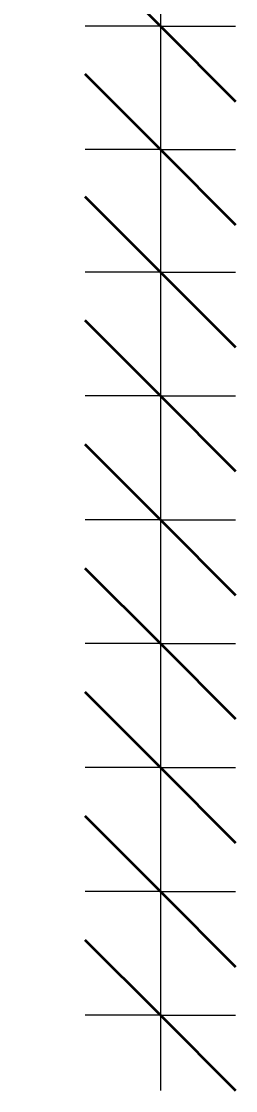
# Model space of a CAD drawing. Header units: millimetres. Extents: x -31655 to -5862, y 2843 to 78926.
# Drawn here: x -23199 to -23028, y 3252 to 4104 of the extents above; entities that cross this region are included whole.
import ezdxf

# ---------------------------------------------------------------- set-up
doc = ezdxf.new("R2010")
doc.units = ezdxf.units.MM
doc.layers.add('A-ANNO-DIMS', color=211, linetype='Continuous', lineweight=9)
doc.layers.add('A-ANNO-DIMS-40', color=211, linetype='Continuous', lineweight=9)
doc.styles.add('Arial', font='arial.ttf', dxfattribs={"height": 80})
doc.dimstyles.new('Arc_Length_-_2_5mm_Arial_1', dxfattribs={"dimscale": 304.8, "dimtxt": 100.546939, "dimasz": 0.393701, "dimexe": 0.19685, "dimexo": 0.0625, "dimgap": 0.229659, "dimtad": 1, "dimdec": 4, "dimzin": 0, "dimdsep": 46, "dimtxsty": 'Arial', "dimblk1": 'OBLIQUE', "dimblk2": 'OBLIQUE', "dimsah": 1, "dimcen": 0.09, "dimdle": 0.19685, "dimazin": 0, "dimtfac": 1, "dimtdec": 4, "dimtix": 1, "dimtmove": 0, "dimatfit": 3, "dimfxl": 0.19685, "dimfxlon": 1, "dimtvp": 1, "dimtolj": 1, "dimtzin": 0, "dimarcsym": 2})

# ---------------------------------------------------------------- blocks, each defined once
blk = doc.blocks.new('DIMBLOCK142-Elevation Right')
at = {"layer": 'A-ANNO-DIMS-40', "lineweight": 35}
for p, q in [((-23087.73, 4198.39), (-23147.73, 4258.39)), ((-23087.73, 4198.39), (-23027.73, 4138.39)), ((-23087.73, 4100.06), (-23147.73, 4160.06)), ((-23087.73, 4100.06), (-23027.73, 4040.06))]:
    blk.add_line(p, q, dxfattribs=at)
at = {"layer": 'A-ANNO-DIMS-40'}
for p, q in [((-23087.73, 4198.39), (-23147.73, 4198.39)), ((-23087.73, 4198.39), (-23087.73, 4100.06)), ((-23087.73, 4198.39), (-23027.73, 4198.39)), ((-23087.73, 4100.06), (-23147.73, 4100.06)), ((-23087.73, 4100.06), (-23027.73, 4100.06))]:
    blk.add_line(p, q, dxfattribs=at)
blk = doc.blocks.new('_Oblique')
at = {"color": 0, "linetype": 'ByBlock', "lineweight": -2}
blk.add_line((-0.5, -0.5), (0.5, 0.5), dxfattribs=at)
blk = doc.blocks.new('DIMBLOCK143-Elevation Right')
at = {"layer": 'A-ANNO-DIMS-40', "lineweight": 35}
for p, q in [((-23087.73, 4100.06), (-23147.73, 4160.06)), ((-23087.73, 4100.06), (-23027.73, 4040.06)), ((-23087.73, 4001.73), (-23147.73, 4061.73)), ((-23087.73, 4001.73), (-23027.73, 3941.73))]:
    blk.add_line(p, q, dxfattribs=at)
at = {"layer": 'A-ANNO-DIMS-40'}
for p, q in [((-23087.73, 4100.06), (-23147.73, 4100.06)), ((-23087.73, 4100.06), (-23087.73, 4001.73)), ((-23087.73, 4100.06), (-23027.73, 4100.06)), ((-23087.73, 4001.73), (-23147.73, 4001.73)), ((-23087.73, 4001.73), (-23027.73, 4001.73))]:
    blk.add_line(p, q, dxfattribs=at)
blk = doc.blocks.new('DIMBLOCK144-Elevation Right')
at = {"layer": 'A-ANNO-DIMS-40', "lineweight": 35}
for p, q in [((-23087.73, 4001.73), (-23147.73, 4061.73)), ((-23087.73, 4001.73), (-23027.73, 3941.73)), ((-23087.73, 3904.08), (-23147.73, 3964.08)), ((-23087.73, 3904.08), (-23027.73, 3844.08))]:
    blk.add_line(p, q, dxfattribs=at)
at = {"layer": 'A-ANNO-DIMS-40'}
for p, q in [((-23087.73, 4001.73), (-23147.73, 4001.73)), ((-23087.73, 4001.73), (-23087.73, 3904.08)), ((-23087.73, 4001.73), (-23027.73, 4001.73)), ((-23087.73, 3904.08), (-23147.73, 3904.08)), ((-23087.73, 3904.08), (-23027.73, 3904.08))]:
    blk.add_line(p, q, dxfattribs=at)
blk = doc.blocks.new('DIMBLOCK145-Elevation Right')
at = {"layer": 'A-ANNO-DIMS-40', "lineweight": 35}
for p, q in [((-23087.73, 3904.08), (-23147.73, 3964.08)), ((-23087.73, 3904.08), (-23027.73, 3844.08)), ((-23087.73, 3805.36), (-23147.73, 3865.36)), ((-23087.73, 3805.36), (-23027.73, 3745.36))]:
    blk.add_line(p, q, dxfattribs=at)
at = {"layer": 'A-ANNO-DIMS-40'}
for p, q in [((-23087.73, 3904.08), (-23147.73, 3904.08)), ((-23087.73, 3904.08), (-23087.73, 3805.36)), ((-23087.73, 3904.08), (-23027.73, 3904.08)), ((-23087.73, 3805.36), (-23147.73, 3805.36)), ((-23087.73, 3805.36), (-23027.73, 3805.36))]:
    blk.add_line(p, q, dxfattribs=at)
blk = doc.blocks.new('DIMBLOCK146-Elevation Right')
at = {"layer": 'A-ANNO-DIMS-40', "lineweight": 35}
for p, q in [((-23087.73, 3805.36), (-23147.73, 3865.36)), ((-23087.73, 3805.36), (-23027.73, 3745.36)), ((-23087.73, 3706.64), (-23147.73, 3766.64)), ((-23087.73, 3706.64), (-23027.73, 3646.64))]:
    blk.add_line(p, q, dxfattribs=at)
at = {"layer": 'A-ANNO-DIMS-40'}
for p, q in [((-23087.73, 3805.36), (-23147.73, 3805.36)), ((-23087.73, 3805.36), (-23087.73, 3706.64)), ((-23087.73, 3805.36), (-23027.73, 3805.36)), ((-23087.73, 3706.64), (-23147.73, 3706.64)), ((-23087.73, 3706.64), (-23027.73, 3706.64))]:
    blk.add_line(p, q, dxfattribs=at)
blk = doc.blocks.new('DIMBLOCK147-Elevation Right')
at = {"layer": 'A-ANNO-DIMS-40', "lineweight": 35}
for p, q in [((-23087.73, 3706.64), (-23147.73, 3766.64)), ((-23087.73, 3706.64), (-23027.73, 3646.64)), ((-23087.73, 3607.92), (-23147.73, 3667.92)), ((-23087.73, 3607.92), (-23027.73, 3547.92))]:
    blk.add_line(p, q, dxfattribs=at)
at = {"layer": 'A-ANNO-DIMS-40'}
for p, q in [((-23087.73, 3706.64), (-23147.73, 3706.64)), ((-23087.73, 3706.64), (-23087.73, 3607.92)), ((-23087.73, 3706.64), (-23027.73, 3706.64)), ((-23087.73, 3607.92), (-23147.73, 3607.92)), ((-23087.73, 3607.92), (-23027.73, 3607.92))]:
    blk.add_line(p, q, dxfattribs=at)
blk = doc.blocks.new('DIMBLOCK148-Elevation Right')
at = {"layer": 'A-ANNO-DIMS-40', "lineweight": 35}
for p, q in [((-23087.73, 3607.92), (-23147.73, 3667.92)), ((-23087.73, 3607.92), (-23027.73, 3547.92)), ((-23087.73, 3509.19), (-23147.73, 3569.19)), ((-23087.73, 3509.19), (-23027.73, 3449.19))]:
    blk.add_line(p, q, dxfattribs=at)
at = {"layer": 'A-ANNO-DIMS-40'}
for p, q in [((-23087.73, 3607.92), (-23147.73, 3607.92)), ((-23087.73, 3607.92), (-23087.73, 3509.19)), ((-23087.73, 3607.92), (-23027.73, 3607.92)), ((-23087.73, 3509.19), (-23147.73, 3509.19)), ((-23087.73, 3509.19), (-23027.73, 3509.19))]:
    blk.add_line(p, q, dxfattribs=at)
blk = doc.blocks.new('DIMBLOCK149-Elevation Right')
at = {"layer": 'A-ANNO-DIMS-40', "lineweight": 35}
for p, q in [((-23087.73, 3509.19), (-23147.73, 3569.19)), ((-23087.73, 3509.19), (-23027.73, 3449.19)), ((-23087.73, 3410.47), (-23147.73, 3470.47)), ((-23087.73, 3410.47), (-23027.73, 3350.47))]:
    blk.add_line(p, q, dxfattribs=at)
at = {"layer": 'A-ANNO-DIMS-40'}
for p, q in [((-23087.73, 3509.19), (-23147.73, 3509.19)), ((-23087.73, 3509.19), (-23087.73, 3410.47)), ((-23087.73, 3509.19), (-23027.73, 3509.19)), ((-23087.73, 3410.47), (-23147.73, 3410.47)), ((-23087.73, 3410.47), (-23027.73, 3410.47))]:
    blk.add_line(p, q, dxfattribs=at)
blk = doc.blocks.new('DIMBLOCK150-Elevation Right')
at = {"layer": 'A-ANNO-DIMS-40', "lineweight": 35}
for p, q in [((-23087.73, 3410.47), (-23147.73, 3470.47)), ((-23087.73, 3410.47), (-23027.73, 3350.47)), ((-23087.73, 3311.75), (-23147.73, 3371.75)), ((-23087.73, 3311.75), (-23027.73, 3251.75))]:
    blk.add_line(p, q, dxfattribs=at)
at = {"layer": 'A-ANNO-DIMS-40'}
for p, q in [((-23087.73, 3410.47), (-23147.73, 3410.47)), ((-23087.73, 3410.47), (-23087.73, 3251.75)), ((-23087.73, 3410.47), (-23027.73, 3410.47)), ((-23087.73, 3311.75), (-23147.73, 3311.75)), ((-23087.73, 3311.75), (-23027.73, 3311.75))]:
    blk.add_line(p, q, dxfattribs=at)
blk = doc.blocks.new('DIMBLOCK153-Elevation Right')
at = {"layer": 'A-ANNO-DIMS-40', "lineweight": 35}
for p, q in [((-23087.73, 5476.68), (-23147.73, 5536.68)), ((-23087.73, 5476.68), (-23027.73, 5416.68)), ((-23087.73, 5378.35), (-23147.73, 5438.35)), ((-23087.73, 5378.35), (-23027.73, 5318.35)), ((-23087.73, 5280.02), (-23147.73, 5340.02)), ((-23087.73, 5280.02), (-23027.73, 5220.02)), ((-23087.73, 5181.69), (-23147.73, 5241.69)), ((-23087.73, 5181.69), (-23027.73, 5121.69)), ((-23087.73, 5083.36), (-23147.73, 5143.36)), ((-23087.73, 5083.36), (-23027.73, 5023.36)), ((-23087.73, 4985.03), (-23147.73, 5045.03)), ((-23087.73, 4985.03), (-23027.73, 4925.03)), ((-23087.73, 4886.7), (-23147.73, 4946.7)), ((-23087.73, 4886.7), (-23027.73, 4826.7)), ((-23087.73, 4788.37), (-23147.73, 4848.37)), ((-23087.73, 4788.37), (-23027.73, 4728.37)), ((-23087.73, 4690.04), (-23147.73, 4750.04)), ((-23087.73, 4690.04), (-23027.73, 4630.04)), ((-23087.73, 4591.71), (-23147.73, 4651.71)), ((-23087.73, 4591.71), (-23027.73, 4531.71)), ((-23087.73, 4493.38), (-23147.73, 4553.38)), ((-23087.73, 4493.38), (-23027.73, 4433.38)), ((-23087.73, 4395.05), (-23147.73, 4455.05)), ((-23087.73, 4395.05), (-23027.73, 4335.05)), ((-23087.73, 4296.72), (-23147.73, 4356.72)), ((-23087.73, 4296.72), (-23027.73, 4236.72)), ((-23087.73, 4198.39), (-23147.73, 4258.39)), ((-23087.73, 4198.39), (-23027.73, 4138.39)), ((-23087.73, 4100.06), (-23147.73, 4160.06)), ((-23087.73, 4100.06), (-23027.73, 4040.06)), ((-23087.73, 4001.73), (-23147.73, 4061.73)), ((-23087.73, 4001.73), (-23027.73, 3941.73)), ((-23087.73, 3904.08), (-23147.73, 3964.08)), ((-23087.73, 3904.08), (-23027.73, 3844.08)), ((-23087.73, 3805.36), (-23147.73, 3865.36)), ((-23087.73, 3805.36), (-23027.73, 3745.36))]:
    blk.add_line(p, q, dxfattribs=at)
at = {"layer": 'A-ANNO-DIMS-40'}
for p, q in [((-23087.73, 5476.68), (-23147.73, 5476.68)), ((-23087.73, 5476.68), (-23087.73, 3904.08)), ((-23087.73, 5476.68), (-23087.73, 5378.35)), ((-23087.73, 5476.68), (-23027.73, 5476.68)), ((-23087.73, 5378.35), (-23147.73, 5378.35)), ((-23087.73, 5378.35), (-23087.73, 5280.02)), ((-23087.73, 5378.35), (-23027.73, 5378.35)), ((-23087.73, 5280.02), (-23147.73, 5280.02)), ((-23087.73, 5280.02), (-23087.73, 5181.69)), ((-23087.73, 5280.02), (-23027.73, 5280.02)), ((-23087.73, 5181.69), (-23147.73, 5181.69)), ((-23087.73, 5181.69), (-23087.73, 5083.36)), ((-23087.73, 5181.69), (-23027.73, 5181.69)), ((-23087.73, 5083.36), (-23147.73, 5083.36)), ((-23087.73, 5083.36), (-23087.73, 4985.03)), ((-23087.73, 5083.36), (-23027.73, 5083.36)), ((-23087.73, 4985.03), (-23147.73, 4985.03)), ((-23087.73, 4985.03), (-23087.73, 4886.7)), ((-23087.73, 4985.03), (-23027.73, 4985.03)), ((-23087.73, 4886.7), (-23147.73, 4886.7)), ((-23087.73, 4886.7), (-23087.73, 4788.37)), ((-23087.73, 4886.7), (-23027.73, 4886.7)), ((-23087.73, 4788.37), (-23147.73, 4788.37)), ((-23087.73, 4788.37), (-23087.73, 4690.04)), ((-23087.73, 4788.37), (-23027.73, 4788.37)), ((-23087.73, 4690.04), (-23147.73, 4690.04)), ((-23087.73, 4690.04), (-23087.73, 4591.71)), ((-23087.73, 4690.04), (-23027.73, 4690.04)), ((-23087.73, 4591.71), (-23147.73, 4591.71)), ((-23087.73, 4591.71), (-23087.73, 4493.38)), ((-23087.73, 4591.71), (-23027.73, 4591.71)), ((-23087.73, 4493.38), (-23147.73, 4493.38)), ((-23087.73, 4493.38), (-23087.73, 4395.05)), ((-23087.73, 4493.38), (-23027.73, 4493.38)), ((-23087.73, 4395.05), (-23147.73, 4395.05)), ((-23087.73, 4395.05), (-23087.73, 4296.72)), ((-23087.73, 4395.05), (-23027.73, 4395.05)), ((-23087.73, 4296.72), (-23147.73, 4296.72)), ((-23087.73, 4296.72), (-23087.73, 4198.39)), ((-23087.73, 4296.72), (-23027.73, 4296.72)), ((-23087.73, 4198.39), (-23147.73, 4198.39)), ((-23087.73, 4198.39), (-23087.73, 4100.06)), ((-23087.73, 4198.39), (-23027.73, 4198.39)), ((-23087.73, 4100.06), (-23147.73, 4100.06)), ((-23087.73, 4100.06), (-23087.73, 4001.73)), ((-23087.73, 4100.06), (-23027.73, 4100.06)), ((-23087.73, 4001.73), (-23147.73, 4001.73)), ((-23087.73, 4001.73), (-23087.73, 3904.08)), ((-23087.73, 4001.73), (-23027.73, 4001.73)), ((-23087.73, 3904.08), (-23147.73, 3904.08)), ((-23087.73, 3904.08), (-23087.73, 3805.36)), ((-23087.73, 3904.08), (-23027.73, 3904.08)), ((-23087.73, 3805.36), (-23147.73, 3805.36)), ((-23087.73, 3805.36), (-23027.73, 3805.36))]:
    blk.add_line(p, q, dxfattribs=at)
blk = doc.blocks.new('_None')
blk = doc.blocks.new('DIMBLOCK154-Elevation Right')
at = {"layer": 'A-ANNO-DIMS-40', "lineweight": 35}
for p, q in [((-23087.73, 3904.08), (-23147.73, 3964.08)), ((-23087.73, 3904.08), (-23027.73, 3844.08)), ((-23087.73, 3805.36), (-23147.73, 3865.36)), ((-23087.73, 3805.36), (-23027.73, 3745.36)), ((-23087.73, 3706.64), (-23147.73, 3766.64)), ((-23087.73, 3706.64), (-23027.73, 3646.64)), ((-23087.73, 3607.92), (-23147.73, 3667.92)), ((-23087.73, 3607.92), (-23027.73, 3547.92)), ((-23087.73, 3509.19), (-23147.73, 3569.19)), ((-23087.73, 3509.19), (-23027.73, 3449.19)), ((-23087.73, 3410.47), (-23147.73, 3470.47)), ((-23087.73, 3410.47), (-23027.73, 3350.47)), ((-23087.73, 3311.75), (-23147.73, 3371.75)), ((-23087.73, 3311.75), (-23027.73, 3251.75))]:
    blk.add_line(p, q, dxfattribs=at)
at = {"layer": 'A-ANNO-DIMS-40'}
for p, q in [((-23087.73, 3904.08), (-23147.73, 3904.08)), ((-23087.73, 3904.08), (-23087.73, 3251.75)), ((-23087.73, 3904.08), (-23087.73, 3805.36)), ((-23087.73, 3904.08), (-23027.73, 3904.08)), ((-23087.73, 3805.36), (-23147.73, 3805.36)), ((-23087.73, 3805.36), (-23087.73, 3706.64)), ((-23087.73, 3805.36), (-23027.73, 3805.36)), ((-23087.73, 3706.64), (-23147.73, 3706.64)), ((-23087.73, 3706.64), (-23087.73, 3607.92)), ((-23087.73, 3706.64), (-23027.73, 3706.64)), ((-23087.73, 3607.92), (-23147.73, 3607.92)), ((-23087.73, 3607.92), (-23087.73, 3509.19)), ((-23087.73, 3607.92), (-23027.73, 3607.92)), ((-23087.73, 3509.19), (-23147.73, 3509.19)), ((-23087.73, 3509.19), (-23087.73, 3410.47)), ((-23087.73, 3509.19), (-23027.73, 3509.19)), ((-23087.73, 3410.47), (-23147.73, 3410.47)), ((-23087.73, 3410.47), (-23087.73, 3251.75)), ((-23087.73, 3410.47), (-23027.73, 3410.47)), ((-23087.73, 3311.75), (-23147.73, 3311.75)), ((-23087.73, 3311.75), (-23027.73, 3311.75))]:
    blk.add_line(p, q, dxfattribs=at)

msp = doc.modelspace()

# ---------------------------------------------------------------- dimensions: what is measured, and where the dimension line sits
at = {"layer": 'A-ANNO-DIMS'}
for base, p1, p2, text, override, picture, middle in [((-23087.72911, 3904.08483), (-23147.72911, 5476.68239), (-23147.72911, 3904.08483), '1573', {"dimpost": '<>', "dimblk1": 'None', "dimblk2": 'None', "dimsah": 1, "dimfxl": 1572.597559}, 'DIMBLOCK153-Elevation Right', (-23198.60223, 4690.38361)), ((-23087.72911, 4100.05907), (-23147.72911, 4198.38931), (-23147.72911, 4100.05907), ' ', {"dimpost": '<>', "dimfxl": 98.330237}, 'DIMBLOCK142-Elevation Right', (-23087.72911, 4149.22419)), ((-23087.72911, 4001.72883), (-23147.72911, 4100.05907), (-23147.72911, 4001.72883), ' ', {"dimpost": '<>', "dimfxl": 98.330237}, 'DIMBLOCK143-Elevation Right', (-23087.72911, 4050.89395)), ((-23087.72911, 3904.08483), (-23147.72911, 4001.72883), (-23147.72911, 3904.08483), ' ', {"dimpost": '<>', "dimfxl": 97.644003}, 'DIMBLOCK144-Elevation Right', (-23087.72911, 3952.90683)), ((-23087.72911, 3311.75), (-23147.72911, 3904.08483), (-23147.72911, 3311.75), '592', {"dimpost": '<>', "dimblk1": 'None', "dimblk2": 'None', "dimsah": 1, "dimfxl": 592.33483}, 'DIMBLOCK154-Elevation Right', (-23198.57495, 3607.91742)), ((-23087.72911, 3805.36236), (-23147.72911, 3904.08483), (-23147.72911, 3805.36236), ' ', {"dimpost": '<>', "dimfxl": 98.722472}, 'DIMBLOCK145-Elevation Right', (-23087.72911, 3854.72359)), ((-23087.72911, 3706.63989), (-23147.72911, 3805.36236), (-23147.72911, 3706.63989), ' ', {"dimpost": '<>', "dimfxl": 98.722472}, 'DIMBLOCK146-Elevation Right', (-23087.72911, 3756.00112)), ((-23087.72911, 3607.91742), (-23147.72911, 3706.63989), (-23147.72911, 3607.91742), ' ', {"dimpost": '<>', "dimfxl": 98.722472}, 'DIMBLOCK147-Elevation Right', (-23087.72911, 3657.27865)), ((-23087.72911, 3509.19494), (-23147.72911, 3607.91742), (-23147.72911, 3509.19494), ' ', {"dimpost": '<>', "dimfxl": 98.722472}, 'DIMBLOCK148-Elevation Right', (-23087.72911, 3558.55618)), ((-23087.72911, 3410.47247), (-23147.72911, 3509.19494), (-23147.72911, 3410.47247), ' ', {"dimpost": '<>', "dimfxl": 98.722472}, 'DIMBLOCK149-Elevation Right', (-23087.72911, 3459.83371)), ((-23087.72911, 3311.75), (-23147.72911, 3410.47247), (-23147.72911, 3311.75), ' ', {"dimpost": '<>', "dimfxl": 98.722472}, 'DIMBLOCK150-Elevation Right', (-23087.72911, 3361.11124))]:
    dim = msp.add_linear_dim(base=base, p1=p1, p2=p2, angle=90, text=text, dimstyle='Arc_Length_-_2_5mm_Arial_1', override=override, dxfattribs=at)
    dim.commit()
    dim.dimension.update_dxf_attribs({"geometry": picture, "text_midpoint": middle})

doc.saveas('drawing.dxf')
